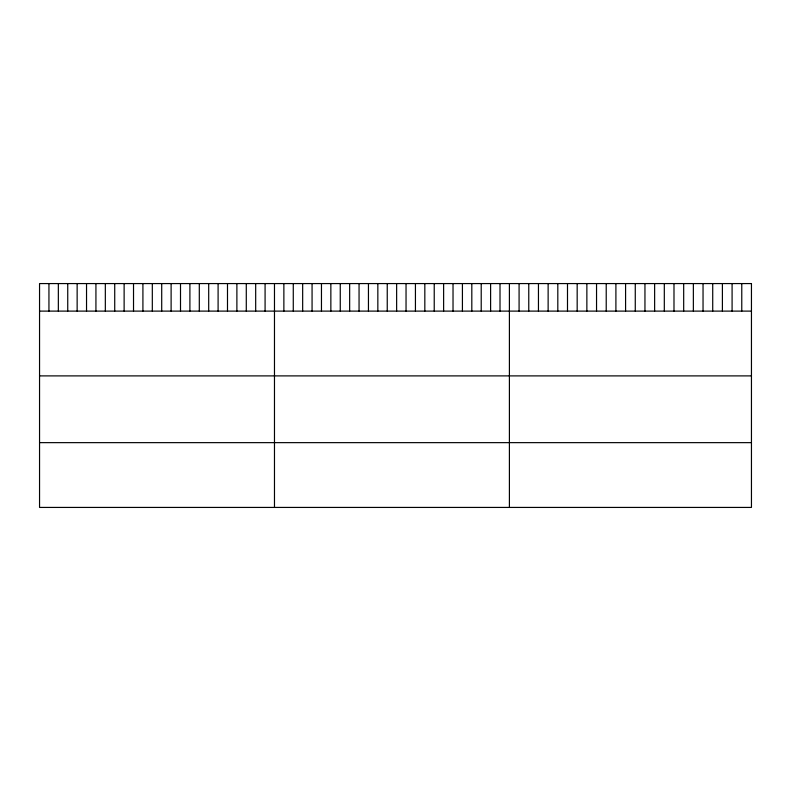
<?xml version="1.0" encoding="UTF-8"?>
<svg xmlns="http://www.w3.org/2000/svg" width="791" height="791" viewBox="0 0 791 791"><rect width="100%" height="100%" fill="white"/><g stroke="black" fill="none" stroke-linecap="round" stroke-linejoin="round"><path stroke-width="1.19" d="M39.55 311.11L751.45 311.11M39.55 375.893L751.45 375.893M39.55 442.644L751.45 442.644M741.77 283.574L741.77 311.11M732.09 283.574L732.09 311.11M722.401 283.574L722.401 311.11M712.721 283.574L712.721 311.11M703.041 283.574L703.041 311.11M693.361 283.574L693.361 311.11M683.681 283.574L683.681 311.11M673.991 283.574L673.991 311.11M664.311 283.574L664.311 311.11M654.632 283.574L654.632 311.11M644.952 283.574L644.952 311.11M635.272 283.574L635.272 311.11M625.582 283.574L625.582 311.11M615.902 283.574L615.902 311.11M606.222 283.574L606.222 311.11M596.543 283.574L596.543 311.11M586.863 283.574L586.863 311.11M577.173 283.574L577.173 311.11M567.493 283.574L567.493 311.11M557.813 283.574L557.813 311.11M548.133 283.574L548.133 311.11M538.453 283.574L538.453 311.11M528.764 283.574L528.764 311.11M519.084 283.574L519.084 311.11M509.404 283.574L509.404 507.427M500.011 283.574L500.011 311.11M490.608 283.574L490.608 311.11M481.215 283.574L481.215 311.11M471.812 283.574L471.812 311.11M462.419 283.574L462.419 311.11M453.025 283.574L453.025 311.11M443.622 283.574L443.622 311.11M434.229 283.574L434.229 311.11M424.826 283.574L424.826 311.11M415.433 283.574L415.433 311.11M406.04 283.574L406.04 311.11M396.637 283.574L396.637 311.11M387.244 283.574L387.244 311.11M377.841 283.574L377.841 311.11M368.448 283.574L368.448 311.11M359.055 283.574L359.055 311.11M349.652 283.574L349.652 311.11M340.259 283.574L340.259 311.11M330.856 283.574L330.856 311.11M321.462 283.574L321.462 311.11M312.069 283.574L312.069 311.11M302.666 283.574L302.666 311.11M293.273 283.574L293.273 311.11M283.87 283.574L283.87 311.11M274.477 283.574L274.477 507.427M265.084 283.574L265.084 311.11M255.681 283.574L255.681 311.11M246.288 283.574L246.288 311.11M236.885 283.574L236.885 311.11M227.492 283.574L227.492 311.11M218.098 283.574L218.098 311.11M208.695 283.574L208.695 311.11M199.302 283.574L199.302 311.11M189.899 283.574L189.899 311.11M180.506 283.574L180.506 311.11M171.113 283.574L171.113 311.11M161.71 283.574L161.71 311.11M152.317 283.574L152.317 311.11M142.914 283.574L142.914 311.11M133.521 283.574L133.521 311.11M124.128 283.574L124.128 311.11M114.725 283.574L114.725 311.11M105.332 283.574L105.332 311.11M95.929 283.574L95.929 311.11M86.535 283.574L86.535 311.11M77.142 283.574L77.142 311.11M67.739 283.574L67.739 311.11M58.346 283.574L58.346 311.11M48.943 283.574L48.943 311.11M751.45 283.574L39.55 283.574L39.55 507.427L751.45 507.427L751.45 283.574"/></g></svg>
